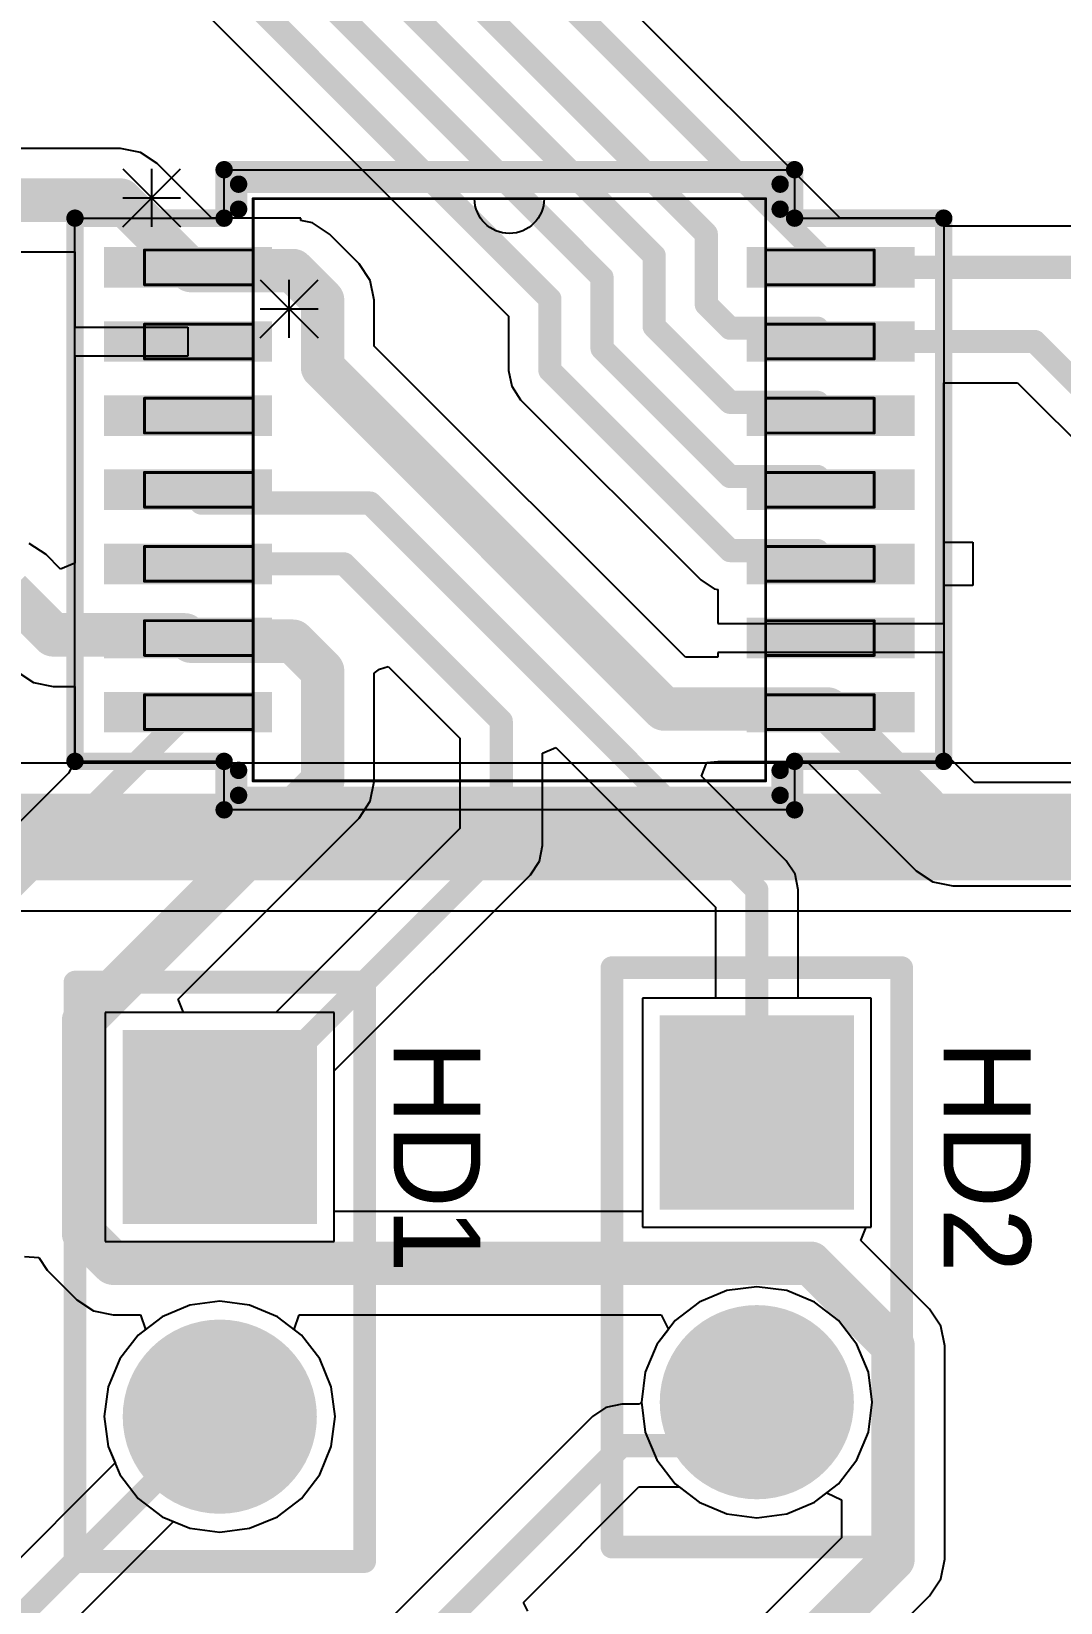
# Model space of a CAD drawing. Header units: millimetres. Extents: x 0.67 to 7.75, y 0.64 to 6.06.
# Drawn here: x 1.338 to 1.693, y 1.956 to 2.498 of the extents above; entities that cross this region are included whole.
import ezdxf

# ---------------------------------------------------------------- set-up
doc = ezdxf.new("R2010")
doc.units = ezdxf.units.MM
doc.header["$MEASUREMENT"] = 0
for name, color, linetype in [('BottomLayer', 5, 'Continuous'), ('BottomSolder', 6, 'Continuous'), ('Mechanical13', 56, 'Continuous'), ('Mechanical15', 56, 'Continuous'), ('MultiLayer', 9, 'Continuous'), ('PadHoleLayer', 156, 'Continuous'), ('TopLayer', 1, 'Continuous'), ('TopOverlay', 2, 'Continuous'), ('TopPaste', 8, 'Continuous'), ('TopSolder', 216, 'Continuous')]:
    doc.layers.add(name, color=color, linetype=linetype)

# ---------------------------------------------------------------- blocks, each defined once
blk = doc.blocks.new('HDR1X2_11')
at = {"layer": 'BottomLayer', "const_width": 0.02953}
blk.add_lwpolyline([(0.08524, 0, 1), (0.11476, 0, 1)], format="xyb", close=True, dxfattribs=at)
at = {"layer": 'BottomLayer'}
blk.add_solid([(-0.02953, -0.02953), (0.02953, -0.02953), (-0.02953, 0.02953), (0.02953, 0.02953)], dxfattribs=at)
at = {"layer": 'BottomSolder', "const_width": 0.03353}
blk.add_lwpolyline([(0.08324, 0, 1), (0.11676, 0, 1)], format="xyb", close=True, dxfattribs=at)
at = {"layer": 'BottomSolder'}
blk.add_solid([(-0.03353, -0.03353), (0.03353, -0.03353), (-0.03353, 0.03353), (0.03353, 0.03353)], dxfattribs=at)
at = {"layer": 'MultiLayer', "const_width": 0.02953}
blk.add_lwpolyline([(0.08524, 0, 1), (0.11476, 0, 1)], format="xyb", close=True, dxfattribs=at)
at = {"layer": 'MultiLayer'}
blk.add_solid([(-0.02953, -0.02953), (0.02953, -0.02953), (-0.02953, 0.02953), (0.02953, 0.02953)], dxfattribs=at)
at = {"layer": 'PadHoleLayer', "const_width": 0.01772}
for points in [[(-0.00886, 0, 1), (0.00886, 0, 1)], [(0.09114, 0, 1), (0.10886, 0, 1)]]:
    blk.add_lwpolyline(points, format="xyb", close=True, dxfattribs=at)
at = {"layer": 'TopLayer', "const_width": 0.02953}
blk.add_lwpolyline([(0.08524, 0, 1), (0.11476, 0, 1)], format="xyb", close=True, dxfattribs=at)
at = {"layer": 'TopLayer'}
blk.add_solid([(-0.02953, -0.02953), (0.02953, -0.02953), (-0.02953, 0.02953), (0.02953, 0.02953)], dxfattribs=at)
at = {"layer": 'TopOverlay', "const_width": 0.00787}
for points in [[(-0.05, -0.05), (-0.05, 0.05)], [(0.15, 0.05), (-0.05, 0.05)], [(0.15, -0.05), (0.15, 0.05)], [(0.15, -0.05), (-0.05, -0.05)]]:
    blk.add_lwpolyline(points, dxfattribs=at)
at = {"layer": 'TopOverlay', "const_width": 0.00394}
for points in [[(-0.05197, 0.05, 1), (-0.04803, 0.05, 1)], [(-0.05197, 0.05, 1), (-0.04803, 0.05, 1)], [(0.14803, 0.05, 1), (0.15197, 0.05, 1)], [(0.14803, 0.05, 1), (0.15197, 0.05, 1)], [(-0.05197, -0.05, 1), (-0.04803, -0.05, 1)], [(-0.05197, -0.05, 1), (-0.04803, -0.05, 1)], [(0.14803, -0.05, 1), (0.15197, -0.05, 1)], [(0.14803, -0.05, 1), (0.15197, -0.05, 1)]]:
    blk.add_lwpolyline(points, format="xyb", close=True, dxfattribs=at)
at = {"layer": 'TopSolder', "const_width": 0.03353}
blk.add_lwpolyline([(0.08324, 0, 1), (0.11676, 0, 1)], format="xyb", close=True, dxfattribs=at)
at = {"layer": 'TopSolder'}
blk.add_solid([(-0.03353, -0.03353), (0.03353, -0.03353), (-0.03353, 0.03353), (0.03353, 0.03353)], dxfattribs=at)
blk = doc.blocks.new('HDR1X2_12')
at = {"layer": 'BottomLayer', "const_width": 0.02953}
blk.add_lwpolyline([(0.08524, 0, 1), (0.11476, 0, 1)], format="xyb", close=True, dxfattribs=at)
at = {"layer": 'BottomLayer'}
blk.add_solid([(-0.02953, -0.02953), (0.02953, -0.02953), (-0.02953, 0.02953), (0.02953, 0.02953)], dxfattribs=at)
at = {"layer": 'BottomSolder', "const_width": 0.03353}
blk.add_lwpolyline([(0.08324, 0, 1), (0.11676, 0, 1)], format="xyb", close=True, dxfattribs=at)
at = {"layer": 'BottomSolder'}
blk.add_solid([(-0.03353, -0.03353), (0.03353, -0.03353), (-0.03353, 0.03353), (0.03353, 0.03353)], dxfattribs=at)
at = {"layer": 'MultiLayer', "const_width": 0.02953}
blk.add_lwpolyline([(0.08524, 0, 1), (0.11476, 0, 1)], format="xyb", close=True, dxfattribs=at)
at = {"layer": 'MultiLayer'}
blk.add_solid([(-0.02953, -0.02953), (0.02953, -0.02953), (-0.02953, 0.02953), (0.02953, 0.02953)], dxfattribs=at)
at = {"layer": 'PadHoleLayer', "const_width": 0.01772}
for points in [[(-0.00886, 0, 1), (0.00886, 0, 1)], [(0.09114, 0, 1), (0.10886, 0, 1)]]:
    blk.add_lwpolyline(points, format="xyb", close=True, dxfattribs=at)
at = {"layer": 'TopLayer', "const_width": 0.02953}
blk.add_lwpolyline([(0.08524, 0, 1), (0.11476, 0, 1)], format="xyb", close=True, dxfattribs=at)
at = {"layer": 'TopLayer'}
blk.add_solid([(-0.02953, -0.02953), (0.02953, -0.02953), (-0.02953, 0.02953), (0.02953, 0.02953)], dxfattribs=at)
at = {"layer": 'TopOverlay', "const_width": 0.00787}
for points in [[(-0.05, -0.05), (-0.05, 0.05)], [(0.15, 0.05), (-0.05, 0.05)], [(0.15, -0.05), (0.15, 0.05)], [(0.15, -0.05), (-0.05, -0.05)]]:
    blk.add_lwpolyline(points, dxfattribs=at)
at = {"layer": 'TopOverlay', "const_width": 0.00394}
for points in [[(-0.05197, 0.05, 1), (-0.04803, 0.05, 1)], [(-0.05197, 0.05, 1), (-0.04803, 0.05, 1)], [(0.14803, 0.05, 1), (0.15197, 0.05, 1)], [(0.14803, 0.05, 1), (0.15197, 0.05, 1)], [(-0.05197, -0.05, 1), (-0.04803, -0.05, 1)], [(-0.05197, -0.05, 1), (-0.04803, -0.05, 1)], [(0.14803, -0.05, 1), (0.15197, -0.05, 1)], [(0.14803, -0.05, 1), (0.15197, -0.05, 1)]]:
    blk.add_lwpolyline(points, format="xyb", close=True, dxfattribs=at)
at = {"layer": 'TopSolder', "const_width": 0.03353}
blk.add_lwpolyline([(0.08324, 0, 1), (0.11676, 0, 1)], format="xyb", close=True, dxfattribs=at)
at = {"layer": 'TopSolder'}
blk.add_solid([(-0.03353, -0.03353), (0.03353, -0.03353), (-0.03353, 0.03353), (0.03353, 0.03353)], dxfattribs=at)
blk = doc.blocks.new('RU_14_28')
at = {"layer": 'Mechanical13'}
for p, q in [((-0.086, 0.07249), (-0.06601, 0.0525)), ((-0.086, 0.0525), (-0.06601, 0.07249)), ((-0.076, 0.0525), (-0.076, 0.07249)), ((-0.086, 0.0625), (-0.06601, 0.0625))]:
    blk.add_line(p, q, dxfattribs=at)
at = {"layer": 'Mechanical13', "const_width": 0.001}
for points in [[(-0.0885, -0.1005), (-0.0885, 0.1005)], [(-0.0885, 0.1005), (0.0885, 0.1005)], [(0.0885, -0.1005), (0.0885, 0.1005)], [(-0.126, 0.07077), (-0.126, 0.08277)], [(-0.126, 0.08277), (-0.0885, 0.08277)], [(-0.0885, 0.07077), (-0.0885, 0.08277)], [(0.0885, 0.08277), (0.126, 0.08277)], [(0.0885, 0.07077), (0.0885, 0.08277)], [(0.126, 0.07077), (0.126, 0.08277)], [(-0.126, 0.07077), (-0.0885, 0.07077)], [(0.0885, 0.07077), (0.126, 0.07077)], [(-0.126, 0.04518), (-0.126, 0.05718)], [(-0.126, 0.05718), (-0.0885, 0.05718)], [(-0.0885, 0.04518), (-0.0885, 0.05718)], [(0.0885, 0.05718), (0.126, 0.05718)], [(0.0885, 0.04518), (0.0885, 0.05718)], [(0.126, 0.04518), (0.126, 0.05718)], [(-0.126, 0.04518), (-0.0885, 0.04518)], [(0.0885, 0.04518), (0.126, 0.04518)], [(-0.126, 0.01959), (-0.126, 0.03159)], [(-0.126, 0.03159), (-0.0885, 0.03159)], [(-0.0885, 0.01959), (-0.0885, 0.03159)], [(0.0885, 0.03159), (0.126, 0.03159)], [(0.0885, 0.01959), (0.0885, 0.03159)], [(0.126, 0.01959), (0.126, 0.03159)], [(-0.126, 0.01959), (-0.0885, 0.01959)], [(0.0885, 0.01959), (0.126, 0.01959)], [(-0.126, -0.006), (-0.126, 0.006)], [(-0.126, 0.006), (-0.0885, 0.006)], [(-0.0885, -0.006), (-0.0885, 0.006)], [(0.0885, 0.006), (0.126, 0.006)], [(0.0885, -0.006), (0.0885, 0.006)], [(0.126, -0.006), (0.126, 0.006)], [(-0.126, -0.006), (-0.0885, -0.006)], [(0.0885, -0.006), (0.126, -0.006)], [(-0.126, -0.03159), (-0.126, -0.01959)], [(-0.126, -0.01959), (-0.0885, -0.01959)], [(-0.0885, -0.03159), (-0.0885, -0.01959)], [(0.0885, -0.01959), (0.126, -0.01959)], [(0.0885, -0.03159), (0.0885, -0.01959)], [(0.126, -0.03159), (0.126, -0.01959)], [(-0.126, -0.03159), (-0.0885, -0.03159)], [(0.0885, -0.03159), (0.126, -0.03159)], [(-0.126, -0.05718), (-0.126, -0.04518)], [(-0.126, -0.04518), (-0.0885, -0.04518)], [(-0.0885, -0.05718), (-0.0885, -0.04518)], [(0.0885, -0.04518), (0.126, -0.04518)], [(0.0885, -0.05718), (0.0885, -0.04518)], [(0.126, -0.05718), (0.126, -0.04518)], [(-0.126, -0.05718), (-0.0885, -0.05718)], [(0.0885, -0.05718), (0.126, -0.05718)], [(-0.126, -0.08277), (-0.126, -0.07077)], [(-0.126, -0.07077), (-0.0885, -0.07077)], [(-0.0885, -0.08277), (-0.0885, -0.07077)], [(0.0885, -0.07077), (0.126, -0.07077)], [(0.0885, -0.08277), (0.0885, -0.07077)], [(0.126, -0.08277), (0.126, -0.07077)], [(-0.126, -0.08277), (-0.0885, -0.08277)], [(0.0885, -0.08277), (0.126, -0.08277)], [(-0.0885, -0.1005), (0.0885, -0.1005)]]:
    blk.add_lwpolyline(points, dxfattribs=at)
at = {"layer": 'Mechanical13', "const_width": 0.0005}
for points in [[(-0.08875, 0.1005, 1), (-0.08825, 0.1005, 1)], [(-0.08875, 0.1005, 1), (-0.08825, 0.1005, 1)], [(0.08825, 0.1005, 1), (0.08875, 0.1005, 1)], [(0.08825, 0.1005, 1), (0.08875, 0.1005, 1)], [(-0.12625, 0.08277, 1), (-0.12575, 0.08277, 1)], [(-0.12625, 0.08277, 1), (-0.12575, 0.08277, 1)], [(-0.08875, 0.08277, 1), (-0.08825, 0.08277, 1)], [(-0.08875, 0.08277, 1), (-0.08825, 0.08277, 1)], [(0.08825, 0.08277, 1), (0.08875, 0.08277, 1)], [(0.08825, 0.08277, 1), (0.08875, 0.08277, 1)], [(0.12575, 0.08277, 1), (0.12625, 0.08277, 1)], [(0.12575, 0.08277, 1), (0.12625, 0.08277, 1)], [(-0.12625, 0.07077, 1), (-0.12575, 0.07077, 1)], [(-0.12625, 0.07077, 1), (-0.12575, 0.07077, 1)], [(-0.08875, 0.07077, 1), (-0.08825, 0.07077, 1)], [(-0.08875, 0.07077, 1), (-0.08825, 0.07077, 1)], [(0.08825, 0.07077, 1), (0.08875, 0.07077, 1)], [(0.08825, 0.07077, 1), (0.08875, 0.07077, 1)], [(0.12575, 0.07077, 1), (0.12625, 0.07077, 1)], [(0.12575, 0.07077, 1), (0.12625, 0.07077, 1)], [(-0.12625, 0.05718, 1), (-0.12575, 0.05718, 1)], [(-0.12625, 0.05718, 1), (-0.12575, 0.05718, 1)], [(-0.08875, 0.05718, 1), (-0.08825, 0.05718, 1)], [(-0.08875, 0.05718, 1), (-0.08825, 0.05718, 1)], [(0.08825, 0.05718, 1), (0.08875, 0.05718, 1)], [(0.08825, 0.05718, 1), (0.08875, 0.05718, 1)], [(0.12575, 0.05718, 1), (0.12625, 0.05718, 1)], [(0.12575, 0.05718, 1), (0.12625, 0.05718, 1)], [(-0.12625, 0.04518, 1), (-0.12575, 0.04518, 1)], [(-0.12625, 0.04518, 1), (-0.12575, 0.04518, 1)], [(-0.08875, 0.04518, 1), (-0.08825, 0.04518, 1)], [(-0.08875, 0.04518, 1), (-0.08825, 0.04518, 1)], [(0.08825, 0.04518, 1), (0.08875, 0.04518, 1)], [(0.08825, 0.04518, 1), (0.08875, 0.04518, 1)], [(0.12575, 0.04518, 1), (0.12625, 0.04518, 1)], [(0.12575, 0.04518, 1), (0.12625, 0.04518, 1)], [(-0.12625, 0.03159, 1), (-0.12575, 0.03159, 1)], [(-0.12625, 0.03159, 1), (-0.12575, 0.03159, 1)], [(-0.08875, 0.03159, 1), (-0.08825, 0.03159, 1)], [(-0.08875, 0.03159, 1), (-0.08825, 0.03159, 1)], [(0.08825, 0.03159, 1), (0.08875, 0.03159, 1)], [(0.08825, 0.03159, 1), (0.08875, 0.03159, 1)], [(0.12575, 0.03159, 1), (0.12625, 0.03159, 1)], [(0.12575, 0.03159, 1), (0.12625, 0.03159, 1)], [(-0.12625, 0.01959, 1), (-0.12575, 0.01959, 1)], [(-0.12625, 0.01959, 1), (-0.12575, 0.01959, 1)], [(-0.08875, 0.01959, 1), (-0.08825, 0.01959, 1)], [(-0.08875, 0.01959, 1), (-0.08825, 0.01959, 1)], [(0.08825, 0.01959, 1), (0.08875, 0.01959, 1)], [(0.08825, 0.01959, 1), (0.08875, 0.01959, 1)], [(0.12575, 0.01959, 1), (0.12625, 0.01959, 1)], [(0.12575, 0.01959, 1), (0.12625, 0.01959, 1)], [(-0.12625, 0.006, 1), (-0.12575, 0.006, 1)], [(-0.12625, 0.006, 1), (-0.12575, 0.006, 1)], [(-0.08875, 0.006, 1), (-0.08825, 0.006, 1)], [(-0.08875, 0.006, 1), (-0.08825, 0.006, 1)], [(0.08825, 0.006, 1), (0.08875, 0.006, 1)], [(0.08825, 0.006, 1), (0.08875, 0.006, 1)], [(0.12575, 0.006, 1), (0.12625, 0.006, 1)], [(0.12575, 0.006, 1), (0.12625, 0.006, 1)], [(-0.12625, -0.006, 1), (-0.12575, -0.006, 1)], [(-0.12625, -0.006, 1), (-0.12575, -0.006, 1)], [(-0.08875, -0.006, 1), (-0.08825, -0.006, 1)], [(-0.08875, -0.006, 1), (-0.08825, -0.006, 1)], [(0.08825, -0.006, 1), (0.08875, -0.006, 1)], [(0.08825, -0.006, 1), (0.08875, -0.006, 1)], [(0.12575, -0.006, 1), (0.12625, -0.006, 1)], [(0.12575, -0.006, 1), (0.12625, -0.006, 1)], [(-0.12625, -0.01959, 1), (-0.12575, -0.01959, 1)], [(-0.12625, -0.01959, 1), (-0.12575, -0.01959, 1)], [(-0.08875, -0.01959, 1), (-0.08825, -0.01959, 1)], [(-0.08875, -0.01959, 1), (-0.08825, -0.01959, 1)], [(0.08825, -0.01959, 1), (0.08875, -0.01959, 1)], [(0.08825, -0.01959, 1), (0.08875, -0.01959, 1)], [(0.12575, -0.01959, 1), (0.12625, -0.01959, 1)], [(0.12575, -0.01959, 1), (0.12625, -0.01959, 1)], [(-0.12625, -0.03159, 1), (-0.12575, -0.03159, 1)], [(-0.12625, -0.03159, 1), (-0.12575, -0.03159, 1)], [(-0.08875, -0.03159, 1), (-0.08825, -0.03159, 1)], [(-0.08875, -0.03159, 1), (-0.08825, -0.03159, 1)], [(0.08825, -0.03159, 1), (0.08875, -0.03159, 1)], [(0.08825, -0.03159, 1), (0.08875, -0.03159, 1)], [(0.12575, -0.03159, 1), (0.12625, -0.03159, 1)], [(0.12575, -0.03159, 1), (0.12625, -0.03159, 1)], [(-0.12625, -0.04518, 1), (-0.12575, -0.04518, 1)], [(-0.12625, -0.04518, 1), (-0.12575, -0.04518, 1)], [(-0.08875, -0.04518, 1), (-0.08825, -0.04518, 1)], [(-0.08875, -0.04518, 1), (-0.08825, -0.04518, 1)], [(0.08825, -0.04518, 1), (0.08875, -0.04518, 1)], [(0.08825, -0.04518, 1), (0.08875, -0.04518, 1)], [(0.12575, -0.04518, 1), (0.12625, -0.04518, 1)], [(0.12575, -0.04518, 1), (0.12625, -0.04518, 1)], [(-0.12625, -0.05718, 1), (-0.12575, -0.05718, 1)], [(-0.12625, -0.05718, 1), (-0.12575, -0.05718, 1)], [(-0.08875, -0.05718, 1), (-0.08825, -0.05718, 1)], [(-0.08875, -0.05718, 1), (-0.08825, -0.05718, 1)], [(0.08825, -0.05718, 1), (0.08875, -0.05718, 1)], [(0.08825, -0.05718, 1), (0.08875, -0.05718, 1)], [(0.12575, -0.05718, 1), (0.12625, -0.05718, 1)], [(0.12575, -0.05718, 1), (0.12625, -0.05718, 1)], [(-0.12625, -0.07077, 1), (-0.12575, -0.07077, 1)], [(-0.12625, -0.07077, 1), (-0.12575, -0.07077, 1)], [(-0.08875, -0.07077, 1), (-0.08825, -0.07077, 1)], [(-0.08875, -0.07077, 1), (-0.08825, -0.07077, 1)], [(0.08825, -0.07077, 1), (0.08875, -0.07077, 1)], [(0.08825, -0.07077, 1), (0.08875, -0.07077, 1)], [(0.12575, -0.07077, 1), (0.12625, -0.07077, 1)], [(0.12575, -0.07077, 1), (0.12625, -0.07077, 1)], [(-0.12625, -0.08277, 1), (-0.12575, -0.08277, 1)], [(-0.12625, -0.08277, 1), (-0.12575, -0.08277, 1)], [(-0.08875, -0.08277, 1), (-0.08825, -0.08277, 1)], [(-0.08875, -0.08277, 1), (-0.08825, -0.08277, 1)], [(0.08825, -0.08277, 1), (0.08875, -0.08277, 1)], [(0.08825, -0.08277, 1), (0.08875, -0.08277, 1)], [(0.12575, -0.08277, 1), (0.12625, -0.08277, 1)], [(0.12575, -0.08277, 1), (0.12625, -0.08277, 1)], [(-0.08875, -0.1005, 1), (-0.08825, -0.1005, 1)], [(-0.08875, -0.1005, 1), (-0.08825, -0.1005, 1)], [(0.08825, -0.1005, 1), (0.08875, -0.1005, 1)], [(0.08825, -0.1005, 1), (0.08875, -0.1005, 1)]]:
    blk.add_lwpolyline(points, format="xyb", close=True, dxfattribs=at)
at = {"layer": 'Mechanical13'}
blk.add_lwpolyline([(0.012, 0.1005, -1), (-0.012, 0.1005)], format="xyb", dxfattribs=at)
for points in [[(-0.012, 0.1005, 1), (-0.012, 0.1005, 1)], [(0.012, 0.1005, 1), (0.012, 0.1005, 1)]]:
    blk.add_lwpolyline(points, format="xyb", close=True, dxfattribs=at)
at = {"layer": 'Mechanical15'}
for p, q in [((-0.0985, 0.09377), (-0.0985, 0.1105)), ((-0.0985, 0.1105), (0.0985, 0.1105)), ((0.0985, 0.1105), (0.0985, 0.09377)), ((-0.15, -0.09377), (-0.15, 0.09377)), ((-0.15, 0.09377), (-0.0985, 0.09377)), ((0.0985, 0.09377), (0.15, 0.09377)), ((0.15, 0.09377), (0.15, -0.09377)), ((-0.0985, -0.09377), (-0.15, -0.09377)), ((-0.0985, -0.1105), (-0.0985, -0.09377)), ((0.15, -0.09377), (0.0985, -0.09377)), ((0.0985, -0.09377), (0.0985, -0.1105)), ((0.0985, -0.1105), (-0.0985, -0.1105))]:
    blk.add_line(p, q, dxfattribs=at)
at = {"layer": 'Mechanical15', "const_width": 0.006}
for points in [[(-0.0985, 0.1105), (0.0985, 0.1105)], [(-0.0985, 0.09377), (-0.0985, 0.1105)], [(0.0985, 0.09377), (0.0985, 0.1105)], [(-0.15, 0.09377), (-0.0985, 0.09377)], [(-0.15, -0.09377), (-0.15, 0.09377)], [(0.0985, 0.09377), (0.15, 0.09377)], [(0.15, -0.09377), (0.15, 0.09377)], [(-0.15, -0.09377), (-0.0985, -0.09377)], [(-0.0985, -0.1105), (-0.0985, -0.09377)], [(0.0985, -0.1105), (0.0985, -0.09377)], [(0.0985, -0.09377), (0.15, -0.09377)], [(-0.0985, -0.1105), (0.0985, -0.1105)]]:
    blk.add_lwpolyline(points, dxfattribs=at)
at = {"layer": 'Mechanical15', "const_width": 0.003}
for points in [[(-0.1, 0.1105, 1), (-0.097, 0.1105, 1)], [(-0.1, 0.1105, 1), (-0.097, 0.1105, 1)], [(0.097, 0.1105, 1), (0.1, 0.1105, 1)], [(0.097, 0.1105, 1), (0.1, 0.1105, 1)], [(-0.1515, 0.09377, 1), (-0.1485, 0.09377, 1)], [(-0.1515, 0.09377, 1), (-0.1485, 0.09377, 1)], [(-0.1, 0.09377, 1), (-0.097, 0.09377, 1)], [(-0.1, 0.09377, 1), (-0.097, 0.09377, 1)], [(0.097, 0.09377, 1), (0.1, 0.09377, 1)], [(0.097, 0.09377, 1), (0.1, 0.09377, 1)], [(0.1485, 0.09377, 1), (0.1515, 0.09377, 1)], [(0.1485, 0.09377, 1), (0.1515, 0.09377, 1)], [(-0.1515, -0.09377, 1), (-0.1485, -0.09377, 1)], [(-0.1515, -0.09377, 1), (-0.1485, -0.09377, 1)], [(-0.1, -0.09377, 1), (-0.097, -0.09377, 1)], [(-0.1, -0.09377, 1), (-0.097, -0.09377, 1)], [(0.097, -0.09377, 1), (0.1, -0.09377, 1)], [(0.097, -0.09377, 1), (0.1, -0.09377, 1)], [(0.1485, -0.09377, 1), (0.1515, -0.09377, 1)], [(0.1485, -0.09377, 1), (0.1515, -0.09377, 1)], [(-0.1, -0.1105, 1), (-0.097, -0.1105, 1)], [(-0.1, -0.1105, 1), (-0.097, -0.1105, 1)], [(0.097, -0.1105, 1), (0.1, -0.1105, 1)], [(0.097, -0.1105, 1), (0.1, -0.1105, 1)]]:
    blk.add_lwpolyline(points, format="xyb", close=True, dxfattribs=at)
at = {"layer": 'TopLayer'}
for points in [[(-0.14, 0.06977), (-0.082, 0.06977), (-0.14, 0.08377), (-0.082, 0.08377)], [(0.082, 0.06977), (0.14, 0.06977), (0.082, 0.08377), (0.14, 0.08377)], [(-0.14, 0.04418), (-0.082, 0.04418), (-0.14, 0.05818), (-0.082, 0.05818)], [(0.082, 0.04418), (0.14, 0.04418), (0.082, 0.05818), (0.14, 0.05818)], [(-0.14, 0.01859), (-0.082, 0.01859), (-0.14, 0.03259), (-0.082, 0.03259)], [(0.082, 0.01859), (0.14, 0.01859), (0.082, 0.03259), (0.14, 0.03259)], [(-0.14, -0.007), (-0.082, -0.007), (-0.14, 0.007), (-0.082, 0.007)], [(0.082, -0.007), (0.14, -0.007), (0.082, 0.007), (0.14, 0.007)], [(-0.14, -0.03259), (-0.082, -0.03259), (-0.14, -0.01859), (-0.082, -0.01859)], [(0.082, -0.03259), (0.14, -0.03259), (0.082, -0.01859), (0.14, -0.01859)], [(-0.14, -0.05818), (-0.082, -0.05818), (-0.14, -0.04418), (-0.082, -0.04418)], [(0.082, -0.05818), (0.14, -0.05818), (0.082, -0.04418), (0.14, -0.04418)], [(-0.14, -0.08377), (-0.082, -0.08377), (-0.14, -0.06977), (-0.082, -0.06977)], [(0.082, -0.08377), (0.14, -0.08377), (0.082, -0.06977), (0.14, -0.06977)]]:
    blk.add_solid(points, dxfattribs=at)
at = {"layer": 'TopOverlay'}
for p, q in [((-0.1335, 0.11076), (-0.11351, 0.09077)), ((-0.1335, 0.09077), (-0.11351, 0.11076)), ((-0.1235, 0.09077), (-0.1235, 0.11076)), ((-0.1335, 0.10077), (-0.11351, 0.10077)), ((0.15, -0.03309), (0.15, -0.01809)), ((0.15, -0.01809), (0.16, -0.01809)), ((0.16, -0.01809), (0.16, -0.03309)), ((0.16, -0.03309), (0.15, -0.03309))]:
    blk.add_line(p, q, dxfattribs=at)
at = {"layer": 'TopOverlay', "const_width": 0.006}
for points in [[(-0.0935, 0.09687), (-0.0935, 0.1055)], [(-0.0935, 0.1055), (0.0935, 0.1055)], [(0.0935, 0.09687), (0.0935, 0.1055)], [(-0.0935, -0.1055), (-0.0935, -0.09687)], [(0.0935, -0.1055), (0.0935, -0.09687)], [(-0.0935, -0.1055), (0.0935, -0.1055)]]:
    blk.add_lwpolyline(points, dxfattribs=at)
at = {"layer": 'TopOverlay', "const_width": 0.003}
for points in [[(-0.095, 0.1055, 1), (-0.092, 0.1055, 1)], [(-0.095, 0.1055, 1), (-0.092, 0.1055, 1)], [(0.092, 0.1055, 1), (0.095, 0.1055, 1)], [(0.092, 0.1055, 1), (0.095, 0.1055, 1)], [(-0.095, 0.09687, 1), (-0.092, 0.09687, 1)], [(0.092, 0.09687, 1), (0.095, 0.09687, 1)], [(-0.095, -0.09687, 1), (-0.092, -0.09687, 1)], [(0.092, -0.09687, 1), (0.095, -0.09687, 1)], [(-0.095, -0.1055, 1), (-0.092, -0.1055, 1)], [(-0.095, -0.1055, 1), (-0.092, -0.1055, 1)], [(0.092, -0.1055, 1), (0.095, -0.1055, 1)], [(0.092, -0.1055, 1), (0.095, -0.1055, 1)]]:
    blk.add_lwpolyline(points, format="xyb", close=True, dxfattribs=at)
at = {"layer": 'TopPaste'}
for points in [[(-0.14, 0.06977), (-0.082, 0.06977), (-0.14, 0.08377), (-0.082, 0.08377)], [(0.082, 0.06977), (0.14, 0.06977), (0.082, 0.08377), (0.14, 0.08377)], [(-0.14, 0.04418), (-0.082, 0.04418), (-0.14, 0.05818), (-0.082, 0.05818)], [(0.082, 0.04418), (0.14, 0.04418), (0.082, 0.05818), (0.14, 0.05818)], [(-0.14, 0.01859), (-0.082, 0.01859), (-0.14, 0.03259), (-0.082, 0.03259)], [(0.082, 0.01859), (0.14, 0.01859), (0.082, 0.03259), (0.14, 0.03259)], [(-0.14, -0.007), (-0.082, -0.007), (-0.14, 0.007), (-0.082, 0.007)], [(0.082, -0.007), (0.14, -0.007), (0.082, 0.007), (0.14, 0.007)], [(-0.14, -0.03259), (-0.082, -0.03259), (-0.14, -0.01859), (-0.082, -0.01859)], [(0.082, -0.03259), (0.14, -0.03259), (0.082, -0.01859), (0.14, -0.01859)], [(-0.14, -0.05818), (-0.082, -0.05818), (-0.14, -0.04418), (-0.082, -0.04418)], [(0.082, -0.05818), (0.14, -0.05818), (0.082, -0.04418), (0.14, -0.04418)], [(-0.14, -0.08377), (-0.082, -0.08377), (-0.14, -0.06977), (-0.082, -0.06977)], [(0.082, -0.08377), (0.14, -0.08377), (0.082, -0.06977), (0.14, -0.06977)]]:
    blk.add_solid(points, dxfattribs=at)
at = {"layer": 'TopSolder'}
for points in [[(-0.14, 0.06977), (-0.082, 0.06977), (-0.14, 0.08377), (-0.082, 0.08377)], [(0.082, 0.06977), (0.14, 0.06977), (0.082, 0.08377), (0.14, 0.08377)], [(-0.14, 0.04418), (-0.082, 0.04418), (-0.14, 0.05818), (-0.082, 0.05818)], [(0.082, 0.04418), (0.14, 0.04418), (0.082, 0.05818), (0.14, 0.05818)], [(-0.14, 0.01859), (-0.082, 0.01859), (-0.14, 0.03259), (-0.082, 0.03259)], [(0.082, 0.01859), (0.14, 0.01859), (0.082, 0.03259), (0.14, 0.03259)], [(-0.14, -0.007), (-0.082, -0.007), (-0.14, 0.007), (-0.082, 0.007)], [(0.082, -0.007), (0.14, -0.007), (0.082, 0.007), (0.14, 0.007)], [(-0.14, -0.03259), (-0.082, -0.03259), (-0.14, -0.01859), (-0.082, -0.01859)], [(0.082, -0.03259), (0.14, -0.03259), (0.082, -0.01859), (0.14, -0.01859)], [(-0.14, -0.05818), (-0.082, -0.05818), (-0.14, -0.04418), (-0.082, -0.04418)], [(0.082, -0.05818), (0.14, -0.05818), (0.082, -0.04418), (0.14, -0.04418)], [(-0.14, -0.08377), (-0.082, -0.08377), (-0.14, -0.06977), (-0.082, -0.06977)], [(0.082, -0.08377), (0.14, -0.08377), (0.082, -0.06977), (0.14, -0.06977)]]:
    blk.add_solid(points, dxfattribs=at)

msp = doc.modelspace()

# ---------------------------------------------------------------- linework, layer by layer
at = {"layer": 'BottomLayer'}
for p, q in [((1.92444, 2.24549), (1.13427, 2.24549)), ((1.13427, 2.19451), (1.935, 2.19451)), ((1.62778, 2.16441), (1.54872, 2.16441)), ((1.54872, 2.16441), (1.54872, 2.08536)), ((1.62778, 2.08536), (1.62778, 2.16441)), ((1.44232, 2.15941), (1.36327, 2.15941)), ((1.36327, 2.15941), (1.36327, 2.08036)), ((1.44232, 2.08036), (1.44232, 2.15941)), ((1.54872, 2.08536), (1.62778, 2.08536)), ((1.36327, 2.08036), (1.44232, 2.08036)), ((1.57793, 2.0634), (1.56832, 2.05941)), ((1.58825, 2.06475), (1.57793, 2.0634)), ((1.59857, 2.0634), (1.58825, 2.06475)), ((1.60819, 2.05941), (1.59857, 2.0634)), ((1.39248, 2.0584), (1.38286, 2.05441)), ((1.4028, 2.05975), (1.39248, 2.0584)), ((1.41311, 2.0584), (1.4028, 2.05975)), ((1.42273, 2.05441), (1.41311, 2.0584)), ((1.56832, 2.05941), (1.56006, 2.05308)), ((1.61644, 2.05308), (1.60819, 2.05941)), ((1.38286, 2.05441), (1.3746, 2.04808)), ((1.43099, 2.04808), (1.42273, 2.05441)), ((1.56006, 2.05308), (1.55372, 2.04482)), ((1.62278, 2.04482), (1.61644, 2.05308)), ((1.3746, 2.04808), (1.36827, 2.03982)), ((1.43732, 2.03982), (1.43099, 2.04808)), ((1.36827, 2.03982), (1.36429, 2.0302)), ((1.44131, 2.0302), (1.43732, 2.03982)), ((1.55372, 2.04482), (1.54974, 2.0352)), ((1.62676, 2.0352), (1.62278, 2.04482)), ((1.54974, 2.0352), (1.54838, 2.02489)), ((1.62812, 2.02489), (1.62676, 2.0352)), ((1.36429, 2.0302), (1.36293, 2.01989)), ((1.44266, 2.01989), (1.44131, 2.0302)), ((1.54838, 2.02489), (1.54974, 2.01457)), ((1.62676, 2.01457), (1.62812, 2.02489)), ((1.36293, 2.01989), (1.36429, 2.00957)), ((1.44131, 2.00957), (1.44266, 2.01989)), ((1.54974, 2.01457), (1.55372, 2.00495)), ((1.62278, 2.00495), (1.62676, 2.01457)), ((1.36429, 2.00957), (1.36827, 1.99995)), ((1.43732, 1.99995), (1.44131, 2.00957)), ((1.55372, 2.00495), (1.56006, 1.99669)), ((1.61644, 1.99669), (1.62278, 2.00495)), ((1.36827, 1.99995), (1.3746, 1.99169)), ((1.43099, 1.99169), (1.43732, 1.99995)), ((1.56006, 1.99669), (1.56832, 1.99036)), ((1.60819, 1.99036), (1.61644, 1.99669)), ((1.3746, 1.99169), (1.38286, 1.98536)), ((1.42273, 1.98536), (1.43099, 1.99169)), ((1.38286, 1.98536), (1.39248, 1.98138)), ((1.41311, 1.98138), (1.42273, 1.98536)), ((1.56832, 1.99036), (1.57793, 1.98638)), ((1.57793, 1.98638), (1.58825, 1.98502)), ((1.58825, 1.98502), (1.59857, 1.98638)), ((1.59857, 1.98638), (1.60819, 1.99036)), ((1.39248, 1.98138), (1.4028, 1.98002)), ((1.4028, 1.98002), (1.41311, 1.98138))]:
    msp.add_line(p, q, dxfattribs=at)
at = {"layer": 'BottomLayer', "const_width": 0.03}
msp.add_lwpolyline([(1.11, 2.22), (1.935, 2.22)], dxfattribs=at)
at = {"layer": 'TopLayer'}
for p, q in [((1.61698, 2.43366), (1.33283, 2.71781)), ((1.35463, 2.54773), (1.50252, 2.39984)), ((1.36857, 2.45773), (1.29079, 2.45773)), ((1.3754, 2.45637), (1.36857, 2.45773)), ((1.38118, 2.4525), (1.3754, 2.45637)), ((1.40003, 2.43366), (1.38118, 2.4525)), ((1.4308, 2.43366), (1.40003, 2.43366)), ((1.4308, 2.43286), (1.4308, 2.43366)), ((1.43487, 2.43205), (1.4308, 2.43286)), ((1.44066, 2.42818), (1.43487, 2.43205)), ((1.6528, 2.43366), (1.61698, 2.43366)), ((1.6528, 2.43093), (1.6528, 2.43366)), ((1.7398, 2.43093), (1.6528, 2.43093)), ((1.45091, 2.41793), (1.44066, 2.42818)), ((1.29079, 2.42204), (1.3528, 2.42204)), ((1.3528, 2.42204), (1.3528, 2.39607)), ((1.45478, 2.41214), (1.45091, 2.41793)), ((1.45091, 2.41793), (1.45091, 2.41793)), ((1.45614, 2.40532), (1.45478, 2.41214)), ((1.45614, 2.3895), (1.45614, 2.40532)), ((1.50252, 2.39984), (1.50252, 2.38109)), ((1.3528, 2.39607), (1.3918, 2.39607)), ((1.3918, 2.39607), (1.3918, 2.38607)), ((1.56359, 2.28205), (1.45614, 2.3895)), ((1.3918, 2.38607), (1.3528, 2.38607)), ((1.3528, 2.38607), (1.3528, 2.37407)), ((1.50252, 2.38109), (1.50252, 2.38109)), ((1.50252, 2.38109), (1.50361, 2.37562)), ((1.6528, 2.34848), (1.6528, 2.37679)), ((1.6528, 2.37679), (1.6783, 2.37679)), ((1.6783, 2.37679), (1.7398, 2.31529)), ((1.3528, 2.37407), (1.3528, 2.34848)), ((1.50361, 2.37562), (1.5067, 2.37099)), ((1.5067, 2.37099), (1.5689, 2.30879)), ((1.3528, 2.34848), (1.3528, 2.3146)), ((1.6528, 2.32289), (1.6528, 2.34848)), ((1.6528, 2.2973), (1.6528, 2.32289)), ((1.34282, 2.3175), (1.33703, 2.32137)), ((1.3478, 2.31253), (1.34282, 2.3175)), ((1.3528, 2.3146), (1.3478, 2.31253)), ((1.5689, 2.30879), (1.5689, 2.30879)), ((1.5689, 2.30879), (1.57353, 2.3057)), ((1.57353, 2.3057), (1.5748, 2.30545)), ((1.5748, 2.30545), (1.5748, 2.2937)), ((1.6528, 2.2937), (1.6528, 2.2973)), ((1.5748, 2.2937), (1.6528, 2.2937)), ((1.6528, 2.2837), (1.5748, 2.2837)), ((1.5748, 2.2837), (1.5748, 2.28205)), ((1.6528, 2.24935), (1.6528, 2.2837)), ((1.45794, 2.27793), (1.46093, 2.27888)), ((1.46093, 2.27888), (1.48573, 2.25409)), ((1.5748, 2.28205), (1.56359, 2.28205)), ((1.33268, 2.27718), (1.33847, 2.27331)), ((1.33847, 2.27331), (1.3453, 2.27195)), ((1.45614, 2.2766), (1.45794, 2.27793)), ((1.45614, 2.23919), (1.45614, 2.2766)), ((1.3453, 2.27195), (1.3453, 2.27195)), ((1.3453, 2.27195), (1.3528, 2.27195)), ((1.3528, 2.27195), (1.3528, 2.24611)), ((1.48573, 2.25409), (1.48573, 2.223)), ((1.3528, 2.24611), (1.35056, 2.24207)), ((1.3528, 2.24611), (1.3528, 2.24611)), ((1.3528, 2.24611), (1.3528, 2.24611)), ((1.51427, 2.24901), (1.51889, 2.25092)), ((1.51427, 2.21709), (1.51427, 2.24901)), ((1.51889, 2.25092), (1.57398, 2.19584)), ((1.56919, 2.24099), (1.57102, 2.24568)), ((1.57102, 2.24568), (1.5748, 2.24611)), ((1.5748, 2.24611), (1.5748, 2.24611)), ((1.5748, 2.24611), (1.5748, 2.24611)), ((1.5748, 2.24611), (1.60556, 2.24611)), ((1.60556, 2.24611), (1.64329, 2.20838)), ((1.6633, 2.23884), (1.6528, 2.24935)), ((1.35056, 2.24207), (1.3127, 2.20421)), ((1.59834, 2.21184), (1.56919, 2.24099)), ((1.45478, 2.23236), (1.45614, 2.23919)), ((1.45614, 2.23919), (1.45614, 2.23919)), ((1.792, 2.23884), (1.6633, 2.23884)), ((1.45091, 2.22657), (1.45478, 2.23236)), ((1.38837, 2.16403), (1.45091, 2.22657)), ((1.45091, 2.22657), (1.45091, 2.22657)), ((1.48573, 2.223), (1.42214, 2.15941)), ((1.51319, 2.21163), (1.51427, 2.21709)), ((1.51427, 2.21709), (1.51427, 2.21709)), ((1.51009, 2.207), (1.51319, 2.21163)), ((1.60144, 2.20721), (1.59834, 2.21184)), ((1.59834, 2.21184), (1.59834, 2.21184)), ((1.64329, 2.20838), (1.64908, 2.20452)), ((1.44232, 2.13923), (1.51009, 2.207)), ((1.51009, 2.207), (1.51009, 2.207)), ((1.60253, 2.20175), (1.60144, 2.20721)), ((1.64908, 2.20452), (1.65591, 2.20316)), ((1.65591, 2.20316), (1.78461, 2.20316)), ((1.60253, 2.16441), (1.60253, 2.20175)), ((1.60253, 2.20175), (1.60253, 2.20175)), ((1.57398, 2.19584), (1.57398, 2.16441)), ((1.57398, 2.16441), (1.54872, 2.16441)), ((1.54872, 2.16441), (1.54872, 2.0907)), ((1.62778, 2.16441), (1.60253, 2.16441)), ((1.62778, 2.08536), (1.62778, 2.16441)), ((1.39029, 2.15941), (1.38837, 2.16403)), ((1.42214, 2.15941), (1.39029, 2.15941)), ((1.44232, 2.0907), (1.44232, 2.13923)), ((1.54872, 2.0907), (1.44232, 2.0907)), ((1.62414, 2.08074), (1.62605, 2.08536)), ((1.62605, 2.08536), (1.62778, 2.08536)), ((1.6479, 2.05698), (1.62414, 2.08074)), ((1.33538, 2.07518), (1.34026, 2.07483)), ((1.34026, 2.07483), (1.34315, 2.07049)), ((1.34315, 2.07049), (1.3534, 2.06024)), ((1.3534, 2.06024), (1.3534, 2.06024)), ((1.3534, 2.06024), (1.35919, 2.05637)), ((1.35919, 2.05637), (1.36602, 2.05502)), ((1.65176, 2.05119), (1.6479, 2.05698)), ((1.36602, 2.05502), (1.37543, 2.05502)), ((1.37543, 2.05502), (1.37713, 2.05002)), ((1.42846, 2.05002), (1.43016, 2.05502)), ((1.43016, 2.05502), (1.55524, 2.05502)), ((1.55524, 2.05502), (1.55771, 2.05002)), ((1.65312, 2.04437), (1.65176, 2.05119)), ((1.3746, 2.04808), (1.36827, 2.03982)), ((1.37713, 2.05002), (1.3746, 2.04808)), ((1.43099, 2.04808), (1.42846, 2.05002)), ((1.43732, 2.03982), (1.43099, 2.04808)), ((1.55771, 2.05002), (1.55372, 2.04482)), ((1.36827, 2.03982), (1.36429, 2.0302)), ((1.44131, 2.0302), (1.43732, 2.03982)), ((1.55372, 2.04482), (1.54974, 2.0352)), ((1.65312, 2.04436), (1.65312, 2.04437)), ((1.65312, 1.9707), (1.65312, 2.04436)), ((1.54974, 2.0352), (1.54838, 2.02489)), ((1.36429, 2.0302), (1.36293, 2.01989)), ((1.44266, 2.01989), (1.44131, 2.0302)), ((1.54158, 2.02416), (1.53612, 2.02307)), ((1.54775, 2.02416), (1.54158, 2.02416)), ((1.54158, 2.02416), (1.54158, 2.02416)), ((1.54838, 2.02489), (1.54775, 2.02416)), ((1.36293, 2.01989), (1.36429, 2.00957)), ((1.53149, 2.01998), (1.36927, 1.85776)), ((1.44131, 2.00957), (1.44266, 2.01989)), ((1.53612, 2.02307), (1.53149, 2.01998)), ((1.53149, 2.01998), (1.53149, 2.01998)), ((1.36429, 2.00957), (1.36663, 2.00391)), ((1.43732, 1.99995), (1.44131, 2.00957)), ((1.36663, 2.00391), (1.26388, 1.90116)), ((1.43099, 1.99169), (1.43732, 1.99995)), ((1.42273, 1.98536), (1.43099, 1.99169)), ((1.50765, 1.95577), (1.54749, 1.99561)), ((1.54749, 1.99561), (1.56147, 1.99561)), ((1.56147, 1.99561), (1.56832, 1.99036)), ((1.60819, 1.99036), (1.61244, 1.99362)), ((1.61244, 1.99362), (1.61744, 1.99115)), ((1.61744, 1.99115), (1.61744, 1.97809)), ((1.41311, 1.98138), (1.42273, 1.98536)), ((1.56832, 1.99036), (1.57793, 1.98638)), ((1.57793, 1.98638), (1.58825, 1.98502)), ((1.58825, 1.98502), (1.59857, 1.98638)), ((1.59857, 1.98638), (1.60819, 1.99036)), ((1.28825, 1.88515), (1.38682, 1.98372)), ((1.38682, 1.98372), (1.39248, 1.98138)), ((1.39248, 1.98138), (1.4028, 1.98002)), ((1.4028, 1.98002), (1.41311, 1.98138)), ((1.61744, 1.97809), (1.54959, 1.91024)), ((1.65176, 1.96387), (1.65312, 1.9707)), ((1.6479, 1.95808), (1.65176, 1.96387)), ((1.50914, 1.95273), (1.50765, 1.95577)), ((1.56726, 1.87745), (1.6479, 1.95808))]:
    msp.add_line(p, q, dxfattribs=at)
for points, const_width in [([(1.30045, 2.73), (1.6138, 2.41666)], 0.008), ([(1.31, 2.689), (1.5708, 2.4282)], 0.008), ([(1.32554, 2.648), (1.5528, 2.42075)], 0.008), ([(1.342, 2.606), (1.5348, 2.4132)], 0.008), ([(1.36054, 2.562), (1.5168, 2.40575)], 0.008), ([(1.2552, 2.43989), (1.36857, 2.43989)], 0.015), ([(1.36857, 2.43989), (1.3918, 2.41666)], 0.015), ([(1.5708, 2.40386), (1.5708, 2.4282)], 0.008), ([(1.5528, 2.39627), (1.5528, 2.42075)], 0.008), ([(1.3918, 2.41666), (1.39289, 2.41557)], 0.015), ([(1.39289, 2.41557), (1.42804, 2.41557)], 0.015), ([(1.42804, 2.41557), (1.4383, 2.40532)], 0.015), ([(1.6138, 2.41666), (1.748, 2.41666)], 0.008), ([(1.5348, 2.38868), (1.5348, 2.4132)], 0.008), ([(1.4383, 2.38211), (1.4383, 2.40532)], 0.015), ([(1.5168, 2.38109), (1.5168, 2.40575)], 0.008), ([(1.5708, 2.40386), (1.579, 2.39566)], 0.008), ([(1.5528, 2.39627), (1.579, 2.37007)], 0.008), ([(1.579, 2.39566), (1.6092, 2.39566)], 0.008), ([(1.6092, 2.39566), (1.6138, 2.39107)], 0.008), ([(1.5348, 2.38868), (1.579, 2.34448)], 0.008), ([(1.6138, 2.39107), (1.68421, 2.39107)], 0.008), ([(1.68421, 2.39107), (1.77539, 2.29989)], 0.008), ([(1.4383, 2.38211), (1.5562, 2.2642)], 0.015), ([(1.5168, 2.38109), (1.579, 2.31889)], 0.008), ([(1.579, 2.37007), (1.6092, 2.37007)], 0.008), ([(1.6092, 2.37007), (1.6138, 2.36548)], 0.008), ([(1.3918, 2.33989), (1.39639, 2.3353)], 0.008), ([(1.579, 2.34448), (1.6092, 2.34448)], 0.008), ([(1.6092, 2.34448), (1.6138, 2.33989)], 0.008), ([(1.39639, 2.3353), (1.4547, 2.3353)], 0.008), ([(1.4547, 2.3353), (1.58825, 2.20175)], 0.008), ([(1.579, 2.31889), (1.6092, 2.31889)], 0.008), ([(1.6092, 2.31889), (1.6138, 2.3143)], 0.008), ([(1.3918, 2.3143), (1.4457, 2.3143)], 0.008), ([(1.4457, 2.3143), (1.5, 2.26)], 0.008), ([(1.3302, 2.30489), (1.3453, 2.2898)], 0.015), ([(1.3453, 2.2898), (1.3907, 2.2898)], 0.015), ([(1.3907, 2.2898), (1.3918, 2.2887)], 0.015), ([(1.3918, 2.2887), (1.39289, 2.28761)], 0.015), ([(1.39289, 2.28761), (1.42804, 2.28761)], 0.015), ([(1.42804, 2.28761), (1.4383, 2.27736)], 0.015), ([(1.4383, 2.23919), (1.4383, 2.27736)], 0.015), ([(1.5562, 2.2642), (1.6127, 2.2642)], 0.015), ([(1.6127, 2.2642), (1.6138, 2.26311)], 0.015), ([(1.6138, 2.26311), (1.65591, 2.221)], 0.015), ([(1.3228, 2.19411), (1.3918, 2.26311)], 0.008), ([(1.5, 2.21709), (1.5, 2.26)], 0.008), ([(1.35577, 2.15666), (1.4383, 2.23919)], 0.015), ([(1.65591, 2.221), (1.792, 2.221)], 0.015), ([(1.4028, 2.11989), (1.5, 2.21709)], 0.008), ([(1.58825, 2.11534), (1.58825, 2.20175)], 0.008), ([(1.35577, 2.08311), (1.35577, 2.15666)], 0.015), ([(1.5828, 2.10989), (1.58825, 2.11534)], 0.008), ([(1.35577, 2.08311), (1.36602, 2.07286)], 0.015), ([(1.36602, 2.07286), (1.60679, 2.07286)], 0.015), ([(1.60679, 2.07286), (1.63528, 2.04437)], 0.015), ([(1.63528, 1.9707), (1.63528, 2.04437)], 0.015), ([(1.27398, 1.89107), (1.4028, 2.01989)], 0.008), ([(1.3778, 1.8461), (1.54158, 2.00989)], 0.008), ([(1.54158, 2.00989), (1.5828, 2.00989)], 0.008), ([(1.5328, 1.86821), (1.63528, 1.9707)], 0.015)]:
    msp.add_lwpolyline(points, dxfattribs=dict(at, const_width=const_width))
for points, const_width in [([(1.36482, 2.43989, 1), (1.37232, 2.43989, 1)], 0.0075), ([(1.36482, 2.43989, 1), (1.37232, 2.43989, 1)], 0.0075), ([(1.5688, 2.4282, 1), (1.5728, 2.4282, 1)], 0.004), ([(1.5688, 2.4282, 1), (1.5728, 2.4282, 1)], 0.004), ([(1.5508, 2.42075, 1), (1.5548, 2.42075, 1)], 0.004), ([(1.5508, 2.42075, 1), (1.5548, 2.42075, 1)], 0.004), ([(1.38805, 2.41666, 1), (1.39555, 2.41666, 1)], 0.0075), ([(1.38805, 2.41666, 1), (1.39555, 2.41666, 1)], 0.0075), ([(1.38914, 2.41557, 1), (1.39664, 2.41557, 1)], 0.0075), ([(1.38914, 2.41557, 1), (1.39664, 2.41557, 1)], 0.0075), ([(1.42429, 2.41557, 1), (1.43179, 2.41557, 1)], 0.0075), ([(1.42429, 2.41557, 1), (1.43179, 2.41557, 1)], 0.0075), ([(1.6118, 2.41666, 1), (1.6158, 2.41666, 1)], 0.004), ([(1.6118, 2.41666, 1), (1.6158, 2.41666, 1)], 0.004), ([(1.5328, 2.4132, 1), (1.5368, 2.4132, 1)], 0.004), ([(1.5328, 2.4132, 1), (1.5368, 2.4132, 1)], 0.004), ([(1.43455, 2.40532, 1), (1.44205, 2.40532, 1)], 0.0075), ([(1.43455, 2.40532, 1), (1.44205, 2.40532, 1)], 0.0075), ([(1.5148, 2.40575, 1), (1.5188, 2.40575, 1)], 0.004), ([(1.5148, 2.40575, 1), (1.5188, 2.40575, 1)], 0.004), ([(1.5688, 2.40386, 1), (1.5728, 2.40386, 1)], 0.004), ([(1.5688, 2.40386, 1), (1.5728, 2.40386, 1)], 0.004), ([(1.5508, 2.39627, 1), (1.5548, 2.39627, 1)], 0.004), ([(1.5508, 2.39627, 1), (1.5548, 2.39627, 1)], 0.004), ([(1.577, 2.39566, 1), (1.581, 2.39566, 1)], 0.004), ([(1.577, 2.39566, 1), (1.581, 2.39566, 1)], 0.004), ([(1.6072, 2.39566, 1), (1.6112, 2.39566, 1)], 0.004), ([(1.6072, 2.39566, 1), (1.6112, 2.39566, 1)], 0.004), ([(1.5328, 2.38868, 1), (1.5368, 2.38868, 1)], 0.004), ([(1.5328, 2.38868, 1), (1.5368, 2.38868, 1)], 0.004), ([(1.6118, 2.39107, 1), (1.6158, 2.39107, 1)], 0.004), ([(1.6118, 2.39107, 1), (1.6158, 2.39107, 1)], 0.004), ([(1.68221, 2.39107, 1), (1.68621, 2.39107, 1)], 0.004), ([(1.68221, 2.39107, 1), (1.68621, 2.39107, 1)], 0.004), ([(1.43455, 2.38211, 1), (1.44205, 2.38211, 1)], 0.0075), ([(1.43455, 2.38211, 1), (1.44205, 2.38211, 1)], 0.0075), ([(1.5148, 2.38109, 1), (1.5188, 2.38109, 1)], 0.004), ([(1.5148, 2.38109, 1), (1.5188, 2.38109, 1)], 0.004), ([(1.577, 2.37007, 1), (1.581, 2.37007, 1)], 0.004), ([(1.577, 2.37007, 1), (1.581, 2.37007, 1)], 0.004), ([(1.6072, 2.37007, 1), (1.6112, 2.37007, 1)], 0.004), ([(1.6072, 2.37007, 1), (1.6112, 2.37007, 1)], 0.004), ([(1.6118, 2.36548, 1), (1.6158, 2.36548, 1)], 0.004), ([(1.3898, 2.33989, 1), (1.3938, 2.33989, 1)], 0.004), ([(1.577, 2.34448, 1), (1.581, 2.34448, 1)], 0.004), ([(1.577, 2.34448, 1), (1.581, 2.34448, 1)], 0.004), ([(1.6072, 2.34448, 1), (1.6112, 2.34448, 1)], 0.004), ([(1.6072, 2.34448, 1), (1.6112, 2.34448, 1)], 0.004), ([(1.6118, 2.33989, 1), (1.6158, 2.33989, 1)], 0.004), ([(1.39439, 2.3353, 1), (1.39839, 2.3353, 1)], 0.004), ([(1.39439, 2.3353, 1), (1.39839, 2.3353, 1)], 0.004), ([(1.4527, 2.3353, 1), (1.4567, 2.3353, 1)], 0.004), ([(1.4527, 2.3353, 1), (1.4567, 2.3353, 1)], 0.004), ([(1.577, 2.31889, 1), (1.581, 2.31889, 1)], 0.004), ([(1.577, 2.31889, 1), (1.581, 2.31889, 1)], 0.004), ([(1.6072, 2.31889, 1), (1.6112, 2.31889, 1)], 0.004), ([(1.6072, 2.31889, 1), (1.6112, 2.31889, 1)], 0.004), ([(1.3898, 2.3143, 1), (1.3938, 2.3143, 1)], 0.004), ([(1.4437, 2.3143, 1), (1.4477, 2.3143, 1)], 0.004), ([(1.4437, 2.3143, 1), (1.4477, 2.3143, 1)], 0.004), ([(1.6118, 2.3143, 1), (1.6158, 2.3143, 1)], 0.004), ([(1.34155, 2.2898, 1), (1.34905, 2.2898, 1)], 0.0075), ([(1.34155, 2.2898, 1), (1.34905, 2.2898, 1)], 0.0075), ([(1.38695, 2.2898, 1), (1.39445, 2.2898, 1)], 0.0075), ([(1.38695, 2.2898, 1), (1.39445, 2.2898, 1)], 0.0075), ([(1.38805, 2.2887, 1), (1.39555, 2.2887, 1)], 0.0075), ([(1.38805, 2.2887, 1), (1.39555, 2.2887, 1)], 0.0075), ([(1.38914, 2.28761, 1), (1.39664, 2.28761, 1)], 0.0075), ([(1.38914, 2.28761, 1), (1.39664, 2.28761, 1)], 0.0075), ([(1.42429, 2.28761, 1), (1.43179, 2.28761, 1)], 0.0075), ([(1.42429, 2.28761, 1), (1.43179, 2.28761, 1)], 0.0075), ([(1.43455, 2.27736, 1), (1.44205, 2.27736, 1)], 0.0075), ([(1.43455, 2.27736, 1), (1.44205, 2.27736, 1)], 0.0075), ([(1.55245, 2.2642, 1), (1.55995, 2.2642, 1)], 0.0075), ([(1.55245, 2.2642, 1), (1.55995, 2.2642, 1)], 0.0075), ([(1.60895, 2.2642, 1), (1.61645, 2.2642, 1)], 0.0075), ([(1.60895, 2.2642, 1), (1.61645, 2.2642, 1)], 0.0075), ([(1.61005, 2.26311, 1), (1.61755, 2.26311, 1)], 0.0075), ([(1.61005, 2.26311, 1), (1.61755, 2.26311, 1)], 0.0075), ([(1.3898, 2.26311, 1), (1.3938, 2.26311, 1)], 0.004), ([(1.498, 2.26, 1), (1.502, 2.26, 1)], 0.004), ([(1.498, 2.26, 1), (1.502, 2.26, 1)], 0.004), ([(1.43455, 2.23919, 1), (1.44205, 2.23919, 1)], 0.0075), ([(1.43455, 2.23919, 1), (1.44205, 2.23919, 1)], 0.0075), ([(1.65216, 2.221, 1), (1.65966, 2.221, 1)], 0.0075), ([(1.65216, 2.221, 1), (1.65966, 2.221, 1)], 0.0075), ([(1.498, 2.21709, 1), (1.502, 2.21709, 1)], 0.004), ([(1.498, 2.21709, 1), (1.502, 2.21709, 1)], 0.004), ([(1.58625, 2.20175, 1), (1.59025, 2.20175, 1)], 0.004), ([(1.58625, 2.20175, 1), (1.59025, 2.20175, 1)], 0.004), ([(1.35202, 2.15666, 1), (1.35952, 2.15666, 1)], 0.0075), ([(1.35202, 2.15666, 1), (1.35952, 2.15666, 1)], 0.0075), ([(1.4008, 2.11989, 1), (1.4048, 2.11989, 1)], 0.004), ([(1.58625, 2.11534, 1), (1.59025, 2.11534, 1)], 0.004), ([(1.58625, 2.11534, 1), (1.59025, 2.11534, 1)], 0.004), ([(1.5808, 2.10989, 1), (1.5848, 2.10989, 1)], 0.004), ([(1.35202, 2.08311, 1), (1.35952, 2.08311, 1)], 0.0075), ([(1.35202, 2.08311, 1), (1.35952, 2.08311, 1)], 0.0075), ([(1.36227, 2.07286, 1), (1.36977, 2.07286, 1)], 0.0075), ([(1.36227, 2.07286, 1), (1.36977, 2.07286, 1)], 0.0075), ([(1.60304, 2.07286, 1), (1.61054, 2.07286, 1)], 0.0075), ([(1.60304, 2.07286, 1), (1.61054, 2.07286, 1)], 0.0075), ([(1.63153, 2.04437, 1), (1.63903, 2.04437, 1)], 0.0075), ([(1.63153, 2.04437, 1), (1.63903, 2.04437, 1)], 0.0075), ([(1.4008, 2.01989, 1), (1.4048, 2.01989, 1)], 0.004), ([(1.53958, 2.00989, 1), (1.54358, 2.00989, 1)], 0.004), ([(1.53958, 2.00989, 1), (1.54358, 2.00989, 1)], 0.004), ([(1.5808, 2.00989, 1), (1.5848, 2.00989, 1)], 0.004), ([(1.63153, 1.9707, 1), (1.63903, 1.9707, 1)], 0.0075), ([(1.63153, 1.9707, 1), (1.63903, 1.9707, 1)], 0.0075)]:
    msp.add_lwpolyline(points, format="xyb", close=True, dxfattribs=dict(at, const_width=const_width))

# ---------------------------------------------------------------- block references
msp.add_blockref('RU_14_28', (1.5028, 2.33989))
at = {"rotation": 270}
for name, p in [('HDR1X2_12', (1.58825, 2.12489)), ('HDR1X2_11', (1.4028, 2.11989))]:
    msp.add_blockref(name, p, dxfattribs=at)

# ---------------------------------------------------------------- texts
at = {"layer": 'TopOverlay'}
for s, p in [('HD1', (1.4628, 2.14989)), ('HD2', (1.6528, 2.14989))]:
    msp.add_text(s, height=0.03, rotation=270, dxfattribs=at).set_placement(p)

doc.saveas('drawing.dxf')
